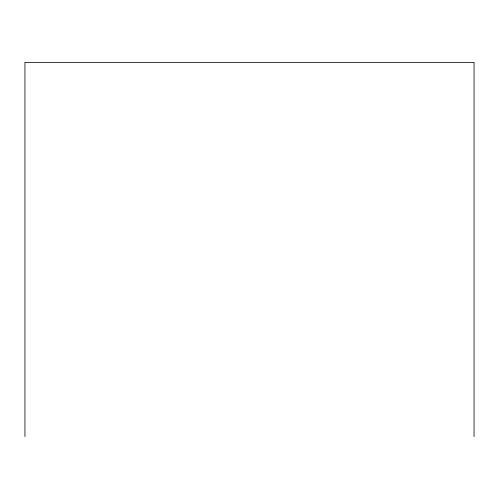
<?xml version="1.0" encoding="UTF-8"?>
<svg xmlns="http://www.w3.org/2000/svg" width="499" height="499" viewBox="0 0 499 499"><rect width="100%" height="100%" fill="white"/><g stroke="black" fill="none" stroke-linecap="round" stroke-linejoin="round"><path stroke-width="0.75" d="M474.05 436.6L474.05 62.4L24.95 62.4L24.95 436.6"/></g></svg>
